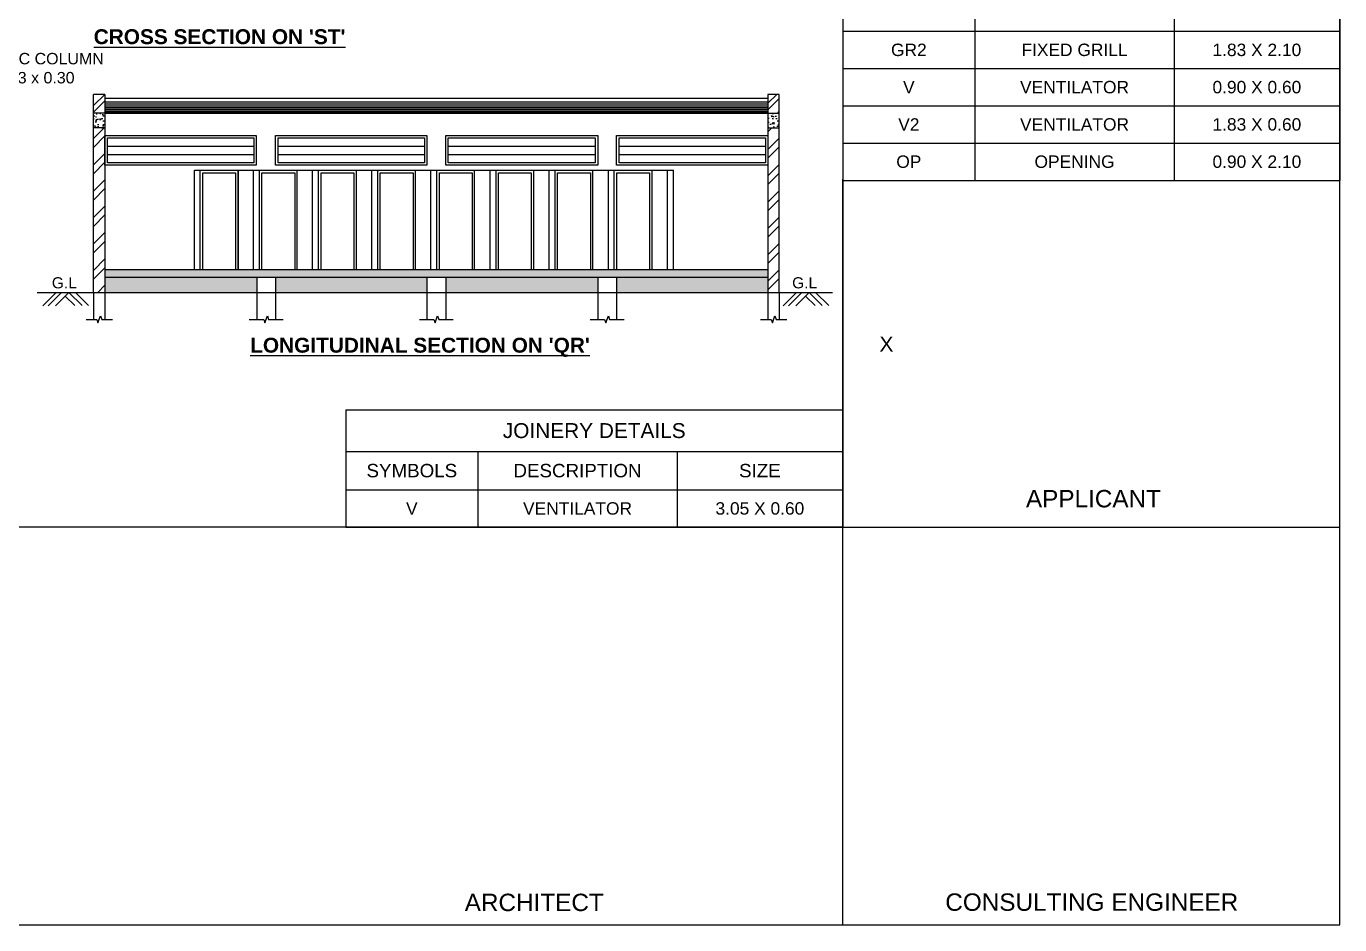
# Model space of a CAD drawing. Header units: metres. Extents: x 3715 to 4596, y 2418 to 2709.
# Drawn here: x 4081.82 to 4108.25, y 2583.8 to 2601.88 of the extents above; entities that cross this region are included whole.
import ezdxf
from ezdxf import colors
from ezdxf.entities.mleader import LeaderData, LeaderLine
from ezdxf.math import Vec2, Vec3

# ---------------------------------------------------------------- set-up
doc = ezdxf.new("R2010")
doc.units = ezdxf.units.M
doc.header["$MEASUREMENT"] = 0
doc.styles.get("Standard").update_dxf_attribs({"font": 'arial.ttf'})
pattern_1 = [(45, (-9551.0256, 1835.99684), (-0.265165043, 0.265165043), []), (45, (-9550.84884, 1835.99684), (-0.265165043, 0.265165043), [])]
pattern_2 = [(45, (-9551.0256, 1835.99684), (-0.198873782, 0.198873782), []), (45, (-9550.89303, 1835.99684), (-0.198873782, 0.198873782), [])]
pattern_3 = [(50, (-9551.02561, 1835.99684), (0.2151780548, -0.0188256405), [0.0225, -0.2475]), (355, (-9551.02561, 1835.99684), (-0.0416254, 0.22565764), [0.018, -0.198]), (100.4514445, (-9551.00768, 1835.99527), (0.173552654, 0.2068319973), [0.0191220576, -0.2103426336]), (46.1842, (-9551.0256, 1836.05684), (0.320172399, -0.049655784), [0.03375, -0.37125]), (96.6356355, (-9550.99893, 1836.0527), (0.280398584, 0.29223558), [0.0286831026, -0.315514128]), (351.184164, (-9551.0256, 1836.05684), (0.2803985835, 0.29223558), [0.027, -0.297]), (21, (-9550.99561, 1836.04184), (0.1790721156, -0.1207856672), [0.0225, -0.2475]), (326, (-9550.99561, 1836.04184), (0.0729945996, 0.2175450135), [0.018, -0.198]), (71.4514447, (-9550.9807, 1836.03177), (0.252066713, 0.096759346), [0.019122057, -0.2103426336]), (37.5, (-9551.02561, 1835.99684), (0.0036479566, 0.09986815615), [0, -0.1956, 0, -0.201, 0, -0.19875]), (7.5, (-9551.02561, 1835.99684), (0.0789208612, 0.1183235136), [0, -0.1146, 0, -0.1911, 0, -0.07575]), (327.5, (-9551.09251, 1835.99684), (0.16014673085, -0.0067664615), [0, -0.075, 0, -0.234, 0, -0.3105]), (317.5, (-9551.12251, 1835.99684), (0.1749558508, 0.0300314947), [0, -0.0975, 0, -0.1554, 0, -0.2205])]

# ---------------------------------------------------------------- blocks, each defined once
blk = doc.blocks.new('*T434')
at = {"color": 0, "linetype": 'ByBlock', "lineweight": -2}
for p, q in [((0, 0), (10, 0)), ((0, 0), (0, -9.86)), ((10, 0), (10, -9.86)), ((0, -0.838), (10, -0.838)), ((2.661, -0.838), (2.661, -9.86)), ((6.667, -0.838), (6.667, -9.86)), ((0, -1.61), (10, -1.61)), ((0, -2.36), (10, -2.36)), ((0, -3.11), (10, -3.11)), ((0, -3.86), (10, -3.86)), ((0, -4.61), (10, -4.61)), ((0, -5.36), (10, -5.36)), ((0, -6.11), (10, -6.11)), ((0, -6.86), (10, -6.86)), ((0, -7.61), (10, -7.61)), ((0, -8.36), (10, -8.36)), ((0, -9.11), (10, -9.11)), ((0, -9.86), (10, -9.86))]:
    blk.add_line(p, q, dxfattribs=at)
at = {"color": 0, "attachment_point": 5}
for s, insert, char_height, width in [('JOINERY DETAILS', (5, -0.419), 0.3, 9.88), ('SYMBOLS', (1.33, -1.224), 0.27, 2.54083), ('DESCRIPTION', (4.664, -1.224), 0.27, 3.88583), ('SIZE', (8.333, -1.224), 0.27, 3.21333), ('ED', (1.33, -1.985), 0.25, 2.54083), ('ENTRANCE DOOR', (4.664, -1.985), 0.25, 3.88583), ('1.22 X 2.10', (8.333, -1.985), 0.25, 3.21333), ('DD', (1.33, -2.735), 0.25, 2.54083), ('DOUBLE DOOR', (4.664, -2.735), 0.25, 3.88583), ('1.22 X 2.10', (8.333, -2.735), 0.25, 3.21333), ('D1', (1.33, -3.485), 0.25, 2.54083), ('DOOR', (4.664, -3.485), 0.25, 3.88583), ('1.06 X 2.10', (8.333, -3.485), 0.25, 3.21333), ('D2', (1.33, -4.235), 0.25, 2.54083), ('DOOR', (4.664, -4.235), 0.25, 3.88583), ('0.76 X 2.10', (8.333, -4.235), 0.25, 3.21333), ('D3', (1.33, -4.985), 0.25, 2.54083), ('DOOR', (4.664, -4.985), 0.25, 3.88583), ('1.00 X 2.10', (8.333, -4.985), 0.25, 3.21333), ('W1', (1.33, -5.735), 0.25, 2.54083), ('WINDOW', (4.664, -5.735), 0.25, 3.88583), ('1.00 X 1.22', (8.333, -5.735), 0.25, 3.21333), ('W2', (1.33, -6.485), 0.25, 2.54083), ('WINDOW', (4.664, -6.485), 0.25, 3.88583), ('1.83 X 1.52', (8.333, -6.485), 0.25, 3.21333), ('GR2', (1.33, -7.235), 0.25, 2.54083), ('FIXED GRILL', (4.664, -7.235), 0.25, 3.88583), ('1.83 X 2.10', (8.333, -7.235), 0.25, 3.21333), ('V', (1.33, -7.985), 0.25, 2.54083), ('VENTILATOR', (4.664, -7.985), 0.25, 3.88583), ('0.90 X 0.60', (8.333, -7.985), 0.25, 3.21333), ('V2', (1.33, -8.735), 0.25, 2.54083), ('VENTILATOR', (4.664, -8.735), 0.25, 3.88583), ('1.83 X 0.60', (8.333, -8.735), 0.25, 3.21333), ('OP', (1.33, -9.485), 0.25, 2.54083), ('OPENING', (4.664, -9.485), 0.25, 3.88583), ('0.90 X 2.10', (8.333, -9.485), 0.25, 3.21333)]:
    blk.add_mtext(s, dxfattribs=dict(at, insert=insert, char_height=char_height, width=width))
blk = doc.blocks.new('*T653')
at = {"color": 0, "linetype": 'ByBlock', "lineweight": -2}
for p, q in [((0, 0), (10, 0)), ((0, 0), (0, -2.36)), ((10, 0), (10, -2.36)), ((0, -0.838), (10, -0.838)), ((2.661, -0.838), (2.661, -2.36)), ((6.667, -0.838), (6.667, -2.36)), ((0, -1.61), (10, -1.61)), ((0, -2.36), (10, -2.36))]:
    blk.add_line(p, q, dxfattribs=at)
at = {"color": 0, "attachment_point": 5}
for s, insert, char_height, width in [('JOINERY DETAILS', (5, -0.419), 0.3, 9.88), ('SYMBOLS', (1.33, -1.224), 0.27, 2.54083), ('DESCRIPTION', (4.664, -1.224), 0.27, 3.88583), ('SIZE', (8.333, -1.224), 0.27, 3.21333), ('V', (1.33, -1.985), 0.25, 2.54083), ('VENTILATOR', (4.664, -1.985), 0.25, 3.88583), ('3.05 X 0.60', (8.333, -1.985), 0.25, 3.21333)]:
    blk.add_mtext(s, dxfattribs=dict(at, insert=insert, char_height=char_height, width=width))

msp = doc.modelspace()

# ---------------------------------------------------------------- hatches: boundary and pattern name
at = {"ltscale": 0.1}
h = msp.add_hatch(dxfattribs=at)
h.set_pattern_fill('ANSI32', color=256, scale=0.75)
h.set_pattern_definition(pattern_2)
h.paths.add_polyline_path([(4083.17357, 2600.12872), (4083.40357, 2600.12872), (4083.40357, 2600.50536), (4083.17357, 2600.50536)])
h = msp.add_hatch(dxfattribs=at)
h.set_pattern_fill('ANSI32', color=256, scale=0.75)
h.set_pattern_definition(pattern_2)
h.paths.add_polyline_path([(4096.74357, 2600.12872), (4096.97357, 2600.12872), (4096.97357, 2600.50536), (4096.74357, 2600.50536)])
h = msp.add_hatch(dxfattribs=at)
h.set_pattern_fill('AR-CONC', color=256, scale=0.03)
h.set_pattern_definition(pattern_3)
h.paths.add_polyline_path([(4083.17357, 2599.82872), (4083.40357, 2599.82872), (4083.40357, 2600.12872), (4083.17357, 2600.12872)])
h = msp.add_hatch(dxfattribs=at)
h.set_pattern_fill('AR-CONC', color=256, scale=0.03)
h.set_pattern_definition(pattern_3)
h.paths.add_polyline_path([(4096.97357, 2600.12872), (4096.74357, 2600.12872), (4096.74357, 2599.82872), (4096.97357, 2599.82872)])
h = msp.add_hatch(dxfattribs=at)
h.set_pattern_fill('ANSI32', color=256)
h.set_pattern_definition(pattern_1)
h.paths.add_polyline_path([(4083.40357, 2599.82872), (4083.17357, 2599.82872), (4083.17357, 2596.51872), (4083.40357, 2596.51872), (4083.40357, 2596.97872)])
h = msp.add_hatch(dxfattribs=at)
h.set_pattern_fill('ANSI32', color=256)
h.set_pattern_definition(pattern_1)
h.paths.add_polyline_path([(4096.97357, 2599.82872), (4096.74357, 2599.82872), (4096.74357, 2596.51872), (4096.97357, 2596.51872)])
h = msp.add_hatch(dxfattribs=at)
h.set_pattern_fill('AR-CONC', color=256, scale=0.04)
h.set_pattern_definition([(50, (-9551.02561, 1835.99684), (0.286904073, -0.025100854), [0.03, -0.33]), (355, (-9551.0256, 1835.99684), (-0.0555005334, 0.3008768535), [0.024, -0.264]), (100.4514445, (-9551.0017, 1835.99475), (0.2314035387, 0.2757759964), [0.025496077, -0.280456845]), (46.1842, (-9551.0256, 1836.07684), (0.426896532, -0.066207712), [0.045, -0.495]), (96.6356355, (-9550.99004, 1836.07132), (0.373864778, 0.38964744), [0.038244137, -0.420685504]), (351.184164, (-9551.0256, 1836.07684), (0.373864778, 0.38964744), [0.036, -0.396]), (21, (-9550.98561, 1836.05684), (0.238762821, -0.1610475563), [0.03, -0.33]), (326, (-9550.9856, 1836.05684), (0.097326133, 0.290060018), [0.024, -0.264]), (71.4514447, (-9550.96572, 1836.04342), (0.3360889507, 0.129012461), [0.025496076, -0.280456845]), (37.5, (-9551.02561, 1835.99684), (0.0048639421, 0.1331575415), [0, -0.2608, 0, -0.268, 0, -0.265]), (7.5, (-9551.02561, 1835.99684), (0.105227815, 0.1577646848), [0, -0.1528, 0, -0.2548, 0, -0.101]), (327.5, (-9551.11481, 1835.99684), (0.2135289745, -0.0090219487), [0, -0.1, 0, -0.312, 0, -0.414]), (317.5, (-9551.15481, 1835.99684), (0.2332744677, 0.040041993), [0, -0.13, 0, -0.2072, 0, -0.294])])
h.paths.add_polyline_path([(4096.74357, 2596.82872), (4096.74357, 2596.97872), (4083.40357, 2596.97872), (4083.40357, 2596.82872)])
h = msp.add_hatch(dxfattribs=at)
h.set_pattern_fill('AR-SAND', color=256, scale=0.07)
h.set_pattern_definition([(37.5, (-9551.02561, 1835.99684), (-0.0044095351, 0.1348776638), [0, -0.1064, 0, -0.119, 0, -0.11375]), (7.5, (-9551.02561, 1835.99684), (0.1238843694, 0.1975502246), [0, -0.0574, 0, -0.0959, 0, -0.03675]), (327.5, (-9551.11171, 1835.99684), (0.2179899303, 0.0003961337), [0, -0.035, 0, -0.126, 0, -0.1645]), (317.5, (-9551.11171, 1835.99684), (0.2104288623, 0.0614372895), [0, -0.0175, 0, -0.0826, 0, -0.0945])])
h.paths.add_polyline_path([(4083.40357, 2596.82872), (4083.40357, 2596.51872), (4086.45857, 2596.51872), (4086.45857, 2596.82872)])
h.paths.add_polyline_path([(4089.88357, 2596.51872), (4089.88357, 2596.82872), (4086.83857, 2596.82872), (4086.83857, 2596.51872)])
h.paths.add_polyline_path([(4093.31857, 2596.51872), (4093.31857, 2596.82872), (4090.26357, 2596.82872), (4090.26357, 2596.51872)])
h.paths.add_polyline_path([(4096.74357, 2596.51872), (4096.74357, 2596.82872), (4093.69857, 2596.82872), (4093.69857, 2596.51872)])

# ---------------------------------------------------------------- linework, layer by layer
for p, q in [((4083.17357, 2596.51872), (4083.17357, 2600.50536)), ((4083.40357, 2600.50536), (4083.17357, 2600.50536)), ((4083.40357, 2600.50536), (4083.40357, 2596.97872)), ((4096.74357, 2600.50536), (4096.74357, 2596.51872)), ((4096.97357, 2600.50536), (4096.74357, 2600.50536)), ((4096.97357, 2596.51872), (4096.97357, 2600.50536)), ((4083.40357, 2600.42872), (4096.74357, 2600.42872)), ((4083.40357, 2600.35444), (4096.74357, 2600.35444)), ((4083.40357, 2600.31409), (4096.74357, 2600.31409)), ((4083.40357, 2600.27187), (4096.74357, 2600.27187)), ((4083.40357, 2600.24371), (4096.74357, 2600.24371)), ((4083.40357, 2600.12872), (4083.17357, 2600.12872)), ((4083.40357, 2600.20786), (4096.74357, 2600.20786)), ((4083.40357, 2600.17314), (4096.74357, 2600.17314)), ((4083.40357, 2600.1478), (4096.74357, 2600.1478)), ((4083.40357, 2600.12872), (4096.74357, 2600.12872)), ((4096.74357, 2600.12872), (4096.97357, 2600.12872)), ((4083.40357, 2599.82872), (4083.17357, 2599.82872)), ((4096.74357, 2599.82872), (4096.97357, 2599.82872)), ((4083.45357, 2599.62872), (4086.39857, 2599.62872)), ((4083.45357, 2599.12872), (4083.45357, 2599.62872)), ((4083.45357, 2599.46205), (4086.39857, 2599.46205)), ((4086.39857, 2599.62872), (4086.39857, 2599.12872)), ((4086.88857, 2599.62872), (4089.83357, 2599.62872)), ((4086.88857, 2599.12872), (4086.88857, 2599.62872)), ((4086.88857, 2599.46205), (4089.83357, 2599.46205)), ((4089.83357, 2599.62872), (4089.83357, 2599.12872)), ((4090.31357, 2599.46205), (4093.26857, 2599.46205)), ((4093.74857, 2599.62872), (4096.69357, 2599.62872)), ((4093.74857, 2599.12872), (4093.74857, 2599.62872)), ((4093.74857, 2599.46205), (4096.69357, 2599.46205)), ((4096.69357, 2599.62872), (4096.69357, 2599.12872)), ((4083.45357, 2599.29539), (4086.39857, 2599.29539)), ((4086.88857, 2599.29539), (4089.83357, 2599.29539)), ((4090.31357, 2599.29539), (4093.26857, 2599.29539)), ((4093.74857, 2599.29539), (4096.69357, 2599.29539)), ((4086.39857, 2599.12872), (4083.45357, 2599.12872)), ((4085.20357, 2598.97872), (4094.84357, 2598.97872)), ((4085.20357, 2596.97872), (4085.20357, 2598.97872)), ((4085.32357, 2596.97872), (4085.32357, 2598.97872)), ((4086.08357, 2596.97872), (4086.08357, 2598.97872)), ((4086.39357, 2596.97872), (4086.39357, 2598.97872)), ((4086.51357, 2596.97872), (4086.51357, 2598.97872)), ((4089.83357, 2599.12872), (4086.88857, 2599.12872)), ((4087.27357, 2596.97872), (4087.27357, 2598.97872)), ((4087.58357, 2596.97872), (4087.58357, 2598.97872)), ((4087.70357, 2596.97872), (4087.70357, 2598.97872)), ((4088.46357, 2596.97872), (4088.46357, 2598.97872)), ((4088.77357, 2596.97872), (4088.77357, 2598.97872)), ((4088.89357, 2596.97872), (4088.89357, 2598.97872)), ((4089.65357, 2596.97872), (4089.65357, 2598.97872)), ((4089.96357, 2596.97872), (4089.96357, 2598.97872)), ((4090.08357, 2596.97872), (4090.08357, 2598.97872)), ((4090.84357, 2596.97872), (4090.84357, 2598.97872)), ((4091.15357, 2596.97872), (4091.15357, 2598.97872)), ((4091.27357, 2596.97872), (4091.27357, 2598.97872)), ((4092.03357, 2596.97872), (4092.03357, 2598.97872)), ((4092.34357, 2596.97872), (4092.34357, 2598.97872)), ((4092.46357, 2596.97872), (4092.46357, 2598.97872)), ((4093.22357, 2596.97872), (4093.22357, 2598.97872)), ((4093.53357, 2596.97872), (4093.53357, 2598.97872)), ((4093.65357, 2596.97872), (4093.65357, 2598.97872)), ((4096.69357, 2599.12872), (4093.74857, 2599.12872)), ((4094.41357, 2596.97872), (4094.41357, 2598.97872)), ((4094.72357, 2596.97872), (4094.72357, 2598.97872)), ((4094.84357, 2596.97872), (4094.84357, 2598.97872)), ((4083.40357, 2596.97872), (4096.74357, 2596.97872)), ((4083.40357, 2596.97872), (4083.40357, 2596.51872)), ((4083.40357, 2596.82872), (4096.74357, 2596.82872)), ((4086.45857, 2596.82872), (4086.45857, 2596.51872)), ((4086.83857, 2596.82872), (4086.83857, 2596.51872)), ((4089.88357, 2596.82872), (4089.88357, 2596.51872)), ((4090.26357, 2596.82872), (4090.26357, 2596.51872)), ((4093.31857, 2596.82872), (4093.31857, 2596.51872)), ((4093.69857, 2596.82872), (4093.69857, 2596.51872)), ((4082.04069, 2596.51872), (4098.04444, 2596.51872)), ((4083.17357, 2596.51872), (4083.17357, 2595.97672)), ((4083.40357, 2596.51872), (4083.40357, 2595.97672)), ((4086.45857, 2596.51872), (4086.45857, 2595.97672)), ((4086.83857, 2596.51872), (4086.83857, 2595.97672)), ((4089.88357, 2596.51872), (4089.88357, 2595.97672)), ((4090.26357, 2596.51872), (4090.26357, 2595.97672)), ((4093.31857, 2596.51872), (4093.31857, 2595.97672)), ((4093.69857, 2596.51872), (4093.69857, 2595.97672)), ((4096.74357, 2596.51872), (4096.74357, 2595.97672)), ((4096.97357, 2596.51872), (4096.97357, 2595.97672))]:
    msp.add_line(p, q, dxfattribs=at)
for p, q in [((4098.24936, 2583.79552), (4098.24936, 2598.79552)), ((4098.24936, 2583.79552), (4098.24936, 2591.79552)), ((4098.24936, 2591.79552), (4108.24936, 2591.79552))]:
    msp.add_line(p, q)
at = {"lineweight": 25}
for p, q in [((4082.42179, 2596.51872), (4082.15352, 2596.25045)), ((4082.53329, 2596.51872), (4082.26502, 2596.25045)), ((4082.6062, 2596.44581), (4082.79751, 2596.25451)), ((4082.80876, 2596.51872), (4083.07298, 2596.25451)), ((4097.31707, 2596.51872), (4097.0488, 2596.25045)), ((4097.42857, 2596.51872), (4097.1603, 2596.25045)), ((4097.50148, 2596.44581), (4097.69279, 2596.25451)), ((4097.70405, 2596.51872), (4097.96826, 2596.25451))]:
    msp.add_line(p, q, dxfattribs=at)
at = {"ltscale": 0.1}
for points in [[(4030.44487, 2583.79552), (4108.24936, 2583.79552), (4108.24936, 2648.64345), (4030.44487, 2648.64345)], [(4083.40357, 2599.67872), (4086.44857, 2599.67872), (4086.44857, 2599.07872), (4083.40357, 2599.07872)], [(4086.83857, 2599.67872), (4089.88357, 2599.67872), (4089.88357, 2599.07872), (4086.83857, 2599.07872)], [(4090.26357, 2599.67872), (4093.31857, 2599.67872), (4093.31857, 2599.07872), (4090.26357, 2599.07872)], [(4090.31357, 2599.62872), (4093.26857, 2599.62872), (4093.26857, 2599.12872), (4090.31357, 2599.12872)], [(4093.69857, 2599.67872), (4096.74357, 2599.67872), (4096.74357, 2599.07872), (4093.69857, 2599.07872)]]:
    msp.add_lwpolyline(points, close=True, dxfattribs=at)
msp.add_lwpolyline([(4098.24936, 2591.79552), (4064.48112, 2591.79552), (4064.48112, 2608.63371), (4098.24936, 2608.63371)], close=True)
for points in [[(4085.32357, 2596.97872), (4085.32357, 2598.97872), (4086.08357, 2598.97872), (4086.08357, 2596.97872)], [(4085.37357, 2596.97872), (4085.37357, 2598.92872), (4086.03357, 2598.92872), (4086.03357, 2596.97872)], [(4086.56357, 2596.97872), (4086.56357, 2598.92872), (4087.22357, 2598.92872), (4087.22357, 2596.97872)], [(4087.75357, 2596.97872), (4087.75357, 2598.92872), (4088.41357, 2598.92872), (4088.41357, 2596.97872)], [(4088.94357, 2596.97872), (4088.94357, 2598.92872), (4089.60357, 2598.92872), (4089.60357, 2596.97872)], [(4090.13357, 2596.97872), (4090.13357, 2598.92872), (4090.79357, 2598.92872), (4090.79357, 2596.97872)], [(4091.32357, 2596.97872), (4091.32357, 2598.92872), (4091.98357, 2598.92872), (4091.98357, 2596.97872)], [(4092.51357, 2596.97872), (4092.51357, 2598.92872), (4093.17357, 2598.92872), (4093.17357, 2596.97872)], [(4093.70357, 2596.97872), (4093.70357, 2598.92872), (4094.36357, 2598.92872), (4094.36357, 2596.97872)]]:
    msp.add_lwpolyline(points, dxfattribs=at)
at = {"lineweight": 25}
for points in [[(4082.94331, 2596.25451), (4082.6791, 2596.51872), (4082.41083, 2596.25045)], [(4097.8386, 2596.25451), (4097.57438, 2596.51872), (4097.30611, 2596.25045)]]:
    msp.add_lwpolyline(points, dxfattribs=at)
at = {"linetype": 'Continuous', "ltscale": 0.1}
for points in [[(4083.02357, 2595.97672), (4083.23857, 2595.97672), (4083.26357, 2595.90803), (4083.31357, 2596.0454), (4083.33857, 2595.97672), (4083.55357, 2595.97672)], [(4086.30857, 2595.97672), (4086.59857, 2595.97672), (4086.62357, 2595.90803), (4086.67357, 2596.0454), (4086.69857, 2595.97672), (4086.98857, 2595.97672)], [(4089.73357, 2595.97672), (4090.02357, 2595.97672), (4090.04857, 2595.90803), (4090.09857, 2596.0454), (4090.12357, 2595.97672), (4090.41357, 2595.97672)], [(4093.16857, 2595.97672), (4093.45857, 2595.97672), (4093.48357, 2595.90803), (4093.53357, 2596.0454), (4093.55857, 2595.97672), (4093.84857, 2595.97672)], [(4096.59357, 2595.97672), (4096.80857, 2595.97672), (4096.83357, 2595.90803), (4096.88357, 2596.0454), (4096.90857, 2595.97672), (4097.12357, 2595.97672)]]:
    msp.add_lwpolyline(points, dxfattribs=at)

# ---------------------------------------------------------------- block references
for name, p in [('*T434', (4098.24936, 2608.63371)), ('*T653', (4088.24936, 2594.15584))]:
    msp.add_blockref(name, p)

# ---------------------------------------------------------------- texts
at = {"lineweight": 25}
for p in [(4082.33612, 2596.60106), (4097.2314, 2596.60106)]:
    msp.add_text('G.L', height=0.223783, dxfattribs=at).set_placement(p)
at = {"char_height": 0.3, "attachment_point": 1}
for s, width, heights, insert in [("{\\fArial|b1|i0|c0|p34;\\LCROSS SECTION ON 'ST'}", 8.4841089, [0.85677], (4083.17806, 2601.81551)), ("{\\fArial|b1|i0|c0|p34;\\LLONGITUDINAL SECTION ON 'QR'}", 11.4783435, [0.84526], (4086.32673, 2595.60727)), ('\\pt0;X', 2.2655914, [0], (4098.98896, 2595.62875))]:
    msp.add_mtext_dynamic_manual_height_columns(s, width=width, gutter_width=1, heights=heights, dxfattribs=dict(at, insert=insert))
at = {"char_height": 0.35, "width": 6.7529116, "attachment_point": 1}
for s, insert in [('{\\W7.4451;  }APPLICANT', (4099.91308, 2592.54429)), ('{\\W3.268939; }CONSULTING ENGINEER', (4099.86906, 2584.42571))]:
    msp.add_mtext(s, dxfattribs=dict(at, insert=insert))
at = {"color": 7, "insert": (4090.64342, 2584.41993), "char_height": 0.35, "width": 3.8691501, "attachment_point": 1}
msp.add_mtext('ARCHITECT ', dxfattribs=at)

# ---------------------------------------------------------------- leaders
ml = msp.add_multileader_mtext('Standard')
ml.set_content('RCC COLUMN \\P0.23 x 0.30', color=256)
ml.set_leader_properties()
ml.build(insert=Vec2(0, 0))
ml.multileader.update_dxf_attribs({"text_left_attachment_type": 2, "dogleg_length": 0.36, "arrow_head_size": 0.18})
ctx = ml.context
ctx.base_point, ctx.char_height, ctx.arrow_head_size, ctx.landing_gap_size, ctx.plane_origin = Vec3(4081.11376, 2601.02764), 0.23, 0.18, 0.09, Vec3(4080.50002, 2600.45864)
ctx.left_attachment = 2
notes = []
notes.append((ctx, [(0, (1, 1, 0), (4080.75376, 2601.02764), (1, 0), 0.36, [(0, [(4080.50002, 2600.45864)], 0, [])])]))
ctx.mtext.insert, ctx.mtext.width, ctx.mtext.flow_direction = Vec3(4081.20376, 2601.33886), 2.8085955, 5
for ctx, leaders in notes:
    for number, flags, end, landing, length, lines in leaders:
        leader = LeaderData()
        leader.index, (leader.has_last_leader_line, leader.has_dogleg_vector, leader.attachment_direction) = number, flags
        leader.last_leader_point, leader.dogleg_vector, leader.dogleg_length = Vec3(end), Vec3(landing), length
        for number, points, colour, breaks in lines:
            line = LeaderLine()
            line.index, line.vertices, line.color, line.breaks = number, Vec3.list(points), colors.encode_raw_color(colour), breaks
            leader.lines.append(line)
        ctx.leaders.append(leader)

doc.saveas('drawing.dxf')
